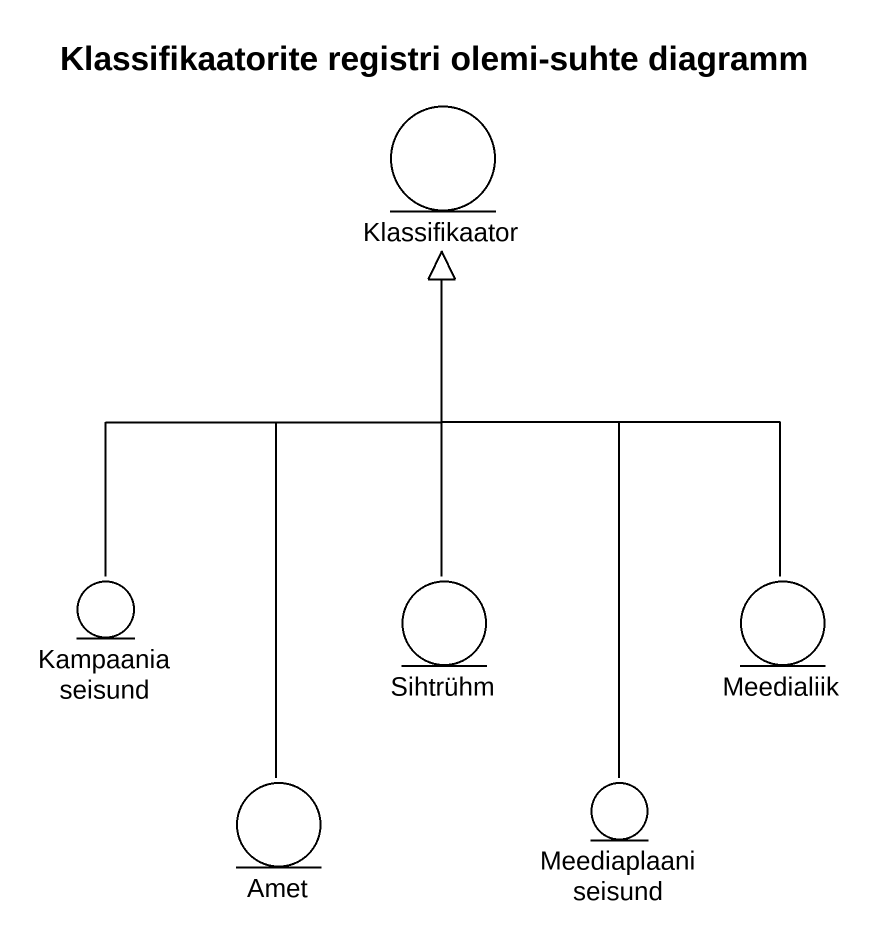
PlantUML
@startuml
title Klassifikaatorite registri olemi-suhte diagramm
entity Klassifikaator
entity "Kampaania seisund" as Kampaania_seisund
entity Sihtrühm
entity Meedialiik
entity Amet
entity "Meediaplaani seisund" as Meediaplaani_seisund
Kampaania_seisund -up-|> Klassifikaator
Sihtrühm -up-|> Klassifikaator
Meedialiik -up-|> Klassifikaator
Amet -up-|> Klassifikaator
Meediaplaani_seisund -up-|> Klassifikaator
@enduml
